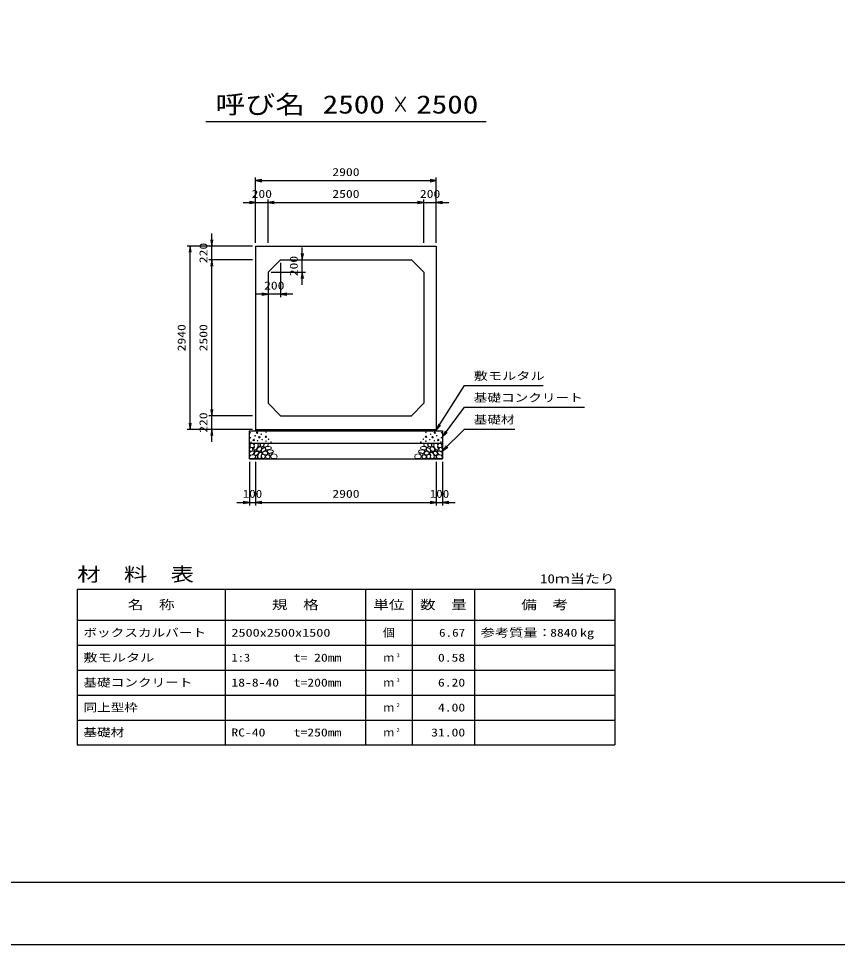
# Model space of a CAD drawing. Units: millimetres at full size. Extents: x 0 to 42050, y 0 to 29700.
# Drawn here: x 15772 to 28911, y 0 to 14850 of the extents above; entities that cross this region are included whole.
import ezdxf
from ezdxf.enums import TextEntityAlignment as Align

# ---------------------------------------------------------------- set-up
doc = ezdxf.new("R2010")
doc.units = ezdxf.units.MM
for name, color, linetype, lineweight in [('D-DCR-HCHn', 4, 'Continuous', 9), ('D-MTR-FRAM', 7, 'Continuous', 25), ('D-MTR-LINE', 7, 'Continuous', 25), ('D-STR-DIM', 7, 'Continuous', 25), ('D-STR-STRn', 1, 'Continuous', 25), ('D-STR-TXT', 7, 'Continuous', 25), ('D-TTL', 2, 'Continuous', 25), ('D-TTL-TXT', 7, 'Continuous', 25)]:
    doc.layers.add(name, color=color, linetype=linetype, lineweight=lineweight)
doc.layers.add('D-MTR', color=7, linetype='Continuous')
doc.layers.add('D-MTR-TXT', color=7, linetype='Continuous')
doc.styles.add('ＭＳ ゴシック', font='')
doc.styles.get('ＭＳ ゴシック').set_extended_font_data('MS Gothic')

# ---------------------------------------------------------------- blocks, each defined once
blk = doc.blocks.new('open_arrow')
at = {"color": 0, "linetype": 'Continuous', "lineweight": -2}
blk.add_lwpolyline([(7.5, 1.25), (0, 0), (7.5, -1.25)], dxfattribs=at)

msp = doc.modelspace()

# ---------------------------------------------------------------- linework, layer by layer
at = {"layer": 'D-DCR-HCHn'}
for points in [[(19538.998, 8029.493), (19512.994, 8035.271), (19489.879, 8023.714), (19486.99, 7997.71), (19492.769, 7977.485), (19521.662, 7968.817), (19541.887, 7968.817), (19550.555, 7983.263), (19550.555, 8015.046)], [(19562.112, 8032.382), (19553.444, 8006.378), (19556.334, 7977.485), (19536.109, 7945.702), (19562.112, 7931.256), (19591.006, 7945.702), (19608.342, 7968.817), (19614.12, 8006.378), (19608.342, 8026.603), (19591.006, 8035.271)], [(19617.01, 8026.603), (19617.01, 7991.931), (19631.456, 7983.263), (19645.903, 7991.931), (19648.792, 8012.157), (19645.903, 8029.493), (19625.678, 8035.271)], [(19665.601, 7978.845), (19653.999, 7986.941), (19652.006, 8014.16), (19661.557, 8035.616), (19685.582, 8038.128), (19705.263, 8032.156), (19706.848, 8020.53), (19704.014, 7996.921), (19688.752, 7987.586)], [(19731.239, 7971.998), (19741.02, 7983.092), (19758.359, 7989.342), (19772.287, 7998.717), (19776.55, 8013.49), (19770.013, 8027.695), (19756.369, 8036.218), (19740.845, 8037.886), (19725.522, 8035.424), (19715.719, 8026.98), (19708.918, 8009.457), (19707.379, 7992.722), (19711.1, 7982.871), (19713.729, 7973.23), (19722.948, 7969.842)], [(22318.761, 7971.998), (22308.98, 7983.092), (22291.641, 7989.342), (22277.713, 7998.717), (22273.45, 8013.49), (22279.987, 8027.695), (22293.631, 8036.218), (22309.155, 8037.886), (22324.478, 8035.424), (22334.281, 8026.98), (22341.082, 8009.457), (22342.621, 7992.722), (22338.9, 7982.871), (22336.271, 7973.23), (22327.052, 7969.842)], [(22384.399, 7978.845), (22396.001, 7986.941), (22397.994, 8014.16), (22388.443, 8035.616), (22364.418, 8038.128), (22344.737, 8032.156), (22343.152, 8020.53), (22345.986, 7996.921), (22361.248, 7987.586)], [(22432.99, 8026.603), (22432.99, 7991.931), (22418.544, 7983.263), (22404.097, 7991.931), (22401.208, 8012.157), (22404.097, 8029.493), (22424.322, 8035.271)], [(22487.888, 8032.382), (22496.556, 8006.378), (22493.666, 7977.485), (22513.891, 7945.702), (22487.888, 7931.256), (22458.994, 7945.702), (22441.658, 7968.817), (22435.88, 8006.378), (22441.658, 8026.603), (22458.994, 8035.271)], [(22511.002, 8029.493), (22537.006, 8035.271), (22560.121, 8023.714), (22563.01, 7997.71), (22557.231, 7977.485), (22528.338, 7968.817), (22508.113, 7968.817), (22499.445, 7983.263), (22499.445, 8015.046)], [(19484.101, 7957.26), (19475.433, 7931.256), (19486.99, 7913.92), (19515.883, 7911.03), (19535.61, 7919.499), (19527.441, 7939.924), (19533.219, 7951.481), (19521.662, 7963.038), (19504.326, 7968.817)], [(19538.944, 7861.261), (19560.346, 7893.365), (19557.671, 7901.39), (19528.243, 7909.416), (19501.49, 7906.741), (19482.763, 7890.689), (19480.087, 7871.962), (19482.763, 7853.235), (19504.165, 7847.884)], [(19567.891, 7931.256), (19553.444, 7919.698), (19559.223, 7911.03), (19579.448, 7911.03), (19588.116, 7913.92), (19593.895, 7925.477), (19585.227, 7934.145)], [(19613.852, 7861.261), (19627.229, 7893.365), (19616.527, 7906.741), (19584.424, 7906.741), (19571.047, 7901.39), (19557.671, 7882.663), (19557.671, 7866.612), (19571.047, 7845.209), (19587.099, 7842.534)], [(19611.231, 7963.038), (19596.784, 7928.366), (19608.342, 7913.92), (19643.013, 7913.92), (19657.46, 7919.698), (19671.907, 7939.924), (19671.907, 7957.26), (19657.46, 7980.374), (19640.124, 7983.263)], [(19659.332, 7797.054), (19667.358, 7821.131), (19664.683, 7847.884), (19683.41, 7877.313), (19659.332, 7890.689), (19632.579, 7877.313), (19616.527, 7855.91), (19611.177, 7821.131), (19616.527, 7802.404), (19632.579, 7794.378)], [(19653.982, 7890.689), (19667.358, 7901.39), (19662.007, 7909.416), (19643.28, 7909.416), (19635.254, 7906.741), (19629.904, 7896.04), (19637.93, 7888.014)], [(19681.681, 7954.73), (19693.297, 7960.817), (19704.296, 7966.161), (19710.86, 7979.065), (19705.554, 7987.961), (19695.968, 7990.014), (19680.137, 7981.115), (19668.42, 7972.605), (19669.515, 7964.944), (19673.895, 7957.527)], [(19683.109, 7893.224), (19670.35, 7897.579), (19669.086, 7925.688), (19679.964, 7950.928), (19710.015, 7965.156), (19732.452, 7959.405), (19733.795, 7928.924), (19723.477, 7916.886), (19695.401, 7901.311)], [(19743.981, 7850.925), (19708.607, 7857.521), (19693.56, 7869.658), (19688.808, 7888.655), (19703.492, 7903.022), (19732.102, 7911.082), (19753.749, 7898.154), (19767.74, 7880.74), (19763.78, 7863.062)], [(19762.239, 7913.692), (19762.239, 7924.551), (19755.72, 7929.466), (19744.97, 7930.609), (19736.278, 7927.18), (19733.19, 7916.664), (19740.738, 7908.891), (19750.802, 7904.319), (19760.409, 7908.319)], [(19752.727, 7932.135), (19742.952, 7935.066), (19738.675, 7940.928), (19735.905, 7956.938), (19739.816, 7978.619), (19765.776, 7988.926), (19795.648, 7988.926), (19823.03, 7973.998), (19827.653, 7958.004), (19823.385, 7946.63), (19810.583, 7941.299), (19789.247, 7937.745), (19762.931, 7932.013)], [(19788.634, 7875.297), (19780.545, 7879.592), (19769.424, 7887.928), (19764.874, 7896.518), (19764.874, 7915.212), (19778.523, 7930.37), (19808.349, 7934.159), (19840.449, 7930.117), (19856.12, 7918.585), (19860.164, 7900.462), (19847.761, 7889.388), (19837.436, 7885.361), (19820.312, 7883.128), (19804.987, 7880.305)], [(19809.876, 7837.808), (19797.748, 7843.743), (19791.39, 7850.697), (19792.71, 7867.843), (19802.307, 7876.236), (19822.7, 7881.151), (19839.015, 7881.271), (19844.293, 7869.761), (19832.814, 7859.51), (19822.239, 7850.35), (19818.573, 7841.331)], [(22261.366, 7875.297), (22269.455, 7879.592), (22280.576, 7887.928), (22285.126, 7896.518), (22285.126, 7915.212), (22271.477, 7930.37), (22241.651, 7934.159), (22209.551, 7930.117), (22193.88, 7918.585), (22189.836, 7900.462), (22202.239, 7889.388), (22212.564, 7885.361), (22229.688, 7883.128), (22245.013, 7880.305)], [(22240.124, 7837.808), (22252.252, 7843.743), (22258.61, 7850.697), (22257.29, 7867.843), (22247.693, 7876.236), (22227.3, 7881.151), (22210.985, 7881.271), (22205.707, 7869.761), (22217.186, 7859.51), (22227.761, 7850.35), (22231.427, 7841.331)], [(22297.273, 7932.135), (22307.048, 7935.066), (22311.325, 7940.928), (22314.095, 7956.938), (22310.184, 7978.619), (22284.224, 7988.926), (22254.352, 7988.926), (22226.97, 7973.998), (22222.347, 7958.004), (22226.615, 7946.63), (22239.417, 7941.299), (22260.753, 7937.745), (22287.069, 7932.013)], [(22306.019, 7850.925), (22341.393, 7857.521), (22356.44, 7869.658), (22361.192, 7888.655), (22346.508, 7903.022), (22317.898, 7911.082), (22296.251, 7898.154), (22282.26, 7880.74), (22286.22, 7863.062)], [(22287.761, 7913.692), (22287.761, 7924.551), (22294.28, 7929.466), (22305.03, 7930.609), (22313.722, 7927.18), (22316.81, 7916.664), (22309.262, 7908.891), (22299.198, 7904.319), (22289.591, 7908.319)], [(22366.891, 7893.224), (22379.65, 7897.579), (22380.914, 7925.688), (22370.036, 7950.928), (22339.985, 7965.156), (22317.548, 7959.405), (22316.205, 7928.924), (22326.523, 7916.886), (22354.599, 7901.311)], [(22368.319, 7954.73), (22356.703, 7960.817), (22345.704, 7966.161), (22339.14, 7979.065), (22344.446, 7987.961), (22354.032, 7990.014), (22369.863, 7981.115), (22381.58, 7972.605), (22380.485, 7964.944), (22376.105, 7957.527)], [(22390.668, 7797.054), (22382.642, 7821.131), (22385.317, 7847.884), (22366.59, 7877.313), (22390.668, 7890.689), (22417.421, 7877.313), (22433.473, 7855.91), (22438.823, 7821.131), (22433.473, 7802.404), (22417.421, 7794.378)], [(22438.769, 7963.038), (22453.216, 7928.366), (22441.658, 7913.92), (22406.987, 7913.92), (22392.54, 7919.698), (22378.093, 7939.924), (22378.093, 7957.26), (22392.54, 7980.374), (22409.876, 7983.263)], [(22396.018, 7890.689), (22382.642, 7901.39), (22387.993, 7909.416), (22406.72, 7909.416), (22414.746, 7906.741), (22420.096, 7896.04), (22412.07, 7888.014)], [(22436.148, 7861.261), (22422.771, 7893.365), (22433.473, 7906.741), (22465.576, 7906.741), (22478.953, 7901.39), (22492.329, 7882.663), (22492.329, 7866.612), (22478.953, 7845.209), (22462.901, 7842.534)], [(22482.109, 7931.256), (22496.556, 7919.698), (22490.777, 7911.03), (22470.552, 7911.03), (22461.884, 7913.92), (22456.105, 7925.477), (22464.773, 7934.145)], [(22511.056, 7861.261), (22489.654, 7893.365), (22492.329, 7901.39), (22521.757, 7909.416), (22548.51, 7906.741), (22567.237, 7890.689), (22569.913, 7871.962), (22567.237, 7853.235), (22545.835, 7847.884)], [(22565.899, 7957.26), (22574.567, 7931.256), (22563.01, 7913.92), (22534.117, 7911.03), (22514.39, 7919.499), (22522.559, 7939.924), (22516.781, 7951.481), (22528.338, 7963.038), (22545.674, 7968.817)], [(19549.645, 7794.378), (19568.372, 7802.404), (19573.723, 7829.157), (19563.021, 7847.884), (19544.294, 7853.235), (19520.217, 7850.56), (19493.464, 7839.859), (19480.087, 7823.807), (19480.087, 7805.08), (19488.113, 7794.378), (19520.217, 7797.054)], [(19608.502, 7802.404), (19608.502, 7834.508), (19595.125, 7842.534), (19581.749, 7834.508), (19579.073, 7815.781), (19581.749, 7799.729), (19600.476, 7794.378)], [(19680.735, 7799.729), (19704.812, 7794.378), (19726.215, 7805.08), (19728.89, 7829.157), (19723.539, 7847.884), (19696.786, 7855.91), (19678.059, 7855.91), (19670.033, 7842.534), (19670.033, 7813.106)], [(19739.869, 7836.931), (19758.084, 7852.234), (19784.219, 7851.97), (19802.17, 7836.931), (19804.81, 7809.227), (19792.666, 7793.924), (19758.876, 7791.549), (19742.509, 7801.311), (19735.645, 7823.738)], [(19853.293, 7792.112), (19836.233, 7796.916), (19824.939, 7804.601), (19819.893, 7819.011), (19817.01, 7832.7), (19828.544, 7853.594), (19851.131, 7867.524), (19885.492, 7862), (19912.645, 7851.913), (19919.133, 7821.652), (19913.366, 7799.317), (19886.934, 7792.593)], [(22196.707, 7792.112), (22213.767, 7796.916), (22225.061, 7804.601), (22230.107, 7819.011), (22232.99, 7832.7), (22221.456, 7853.594), (22198.869, 7867.524), (22164.508, 7862), (22137.355, 7851.913), (22130.867, 7821.652), (22136.634, 7799.317), (22163.066, 7792.593)], [(22310.131, 7836.931), (22291.916, 7852.234), (22265.781, 7851.97), (22247.83, 7836.931), (22245.19, 7809.227), (22257.334, 7793.924), (22291.124, 7791.549), (22307.491, 7801.311), (22314.355, 7823.738)], [(22369.265, 7799.729), (22345.188, 7794.378), (22323.785, 7805.08), (22321.11, 7829.157), (22326.461, 7847.884), (22353.214, 7855.91), (22371.941, 7855.91), (22379.967, 7842.534), (22379.967, 7813.106)], [(22441.498, 7802.404), (22441.498, 7834.508), (22454.875, 7842.534), (22468.251, 7834.508), (22470.927, 7815.781), (22468.251, 7799.729), (22449.524, 7794.378)], [(22500.355, 7794.378), (22481.628, 7802.404), (22476.277, 7829.157), (22486.979, 7847.884), (22505.706, 7853.235), (22529.783, 7850.56), (22556.536, 7839.859), (22569.913, 7823.807), (22569.913, 7805.08), (22561.887, 7794.378), (22529.783, 7797.054)]]:
    msp.add_lwpolyline(points, close=True, dxfattribs=at)
for centre, radius in [((19491.091, 8206.145), 4.5), ((19600.004, 8206.145), 11.25), ((19666.563, 8182.459), 4.5), ((19742.197, 8215.221), 4.5), ((22307.803, 8215.221), 4.5), ((22383.437, 8182.459), 4.5), ((22449.996, 8206.145), 11.25), ((22558.909, 8206.145), 4.5), ((19492.803, 8125.879), 4.5), ((19501.905, 8057.286), 4.5), ((19544.855, 8090.444), 11.25), ((19568.437, 8158.641), 4.5), ((19606.552, 8078.646), 4.5), ((19634.996, 8134.955), 11.25), ((19680.06, 8095.807), 4.5), ((19740.741, 8143.204), 11.25), ((19741.763, 8071.675), 4.5), ((19783.942, 8103.293), 4.5), ((19823.193, 8057.037), 4.5), ((22226.807, 8057.037), 4.5), ((22266.058, 8103.293), 4.5), ((22309.259, 8143.204), 11.25), ((22308.237, 8071.675), 4.5), ((22369.94, 8095.807), 4.5), ((22415.004, 8134.955), 11.25), ((22443.448, 8078.646), 4.5), ((22481.563, 8158.641), 4.5), ((22505.145, 8090.444), 11.25), ((22548.095, 8057.286), 4.5), ((22557.197, 8125.879), 4.5)]:
    msp.add_circle(centre, radius, dxfattribs=at)
at = {"layer": 'D-MTR-FRAM'}
for p, q in [((16712.5, 5700), (25337.5, 5700)), ((16712.5, 5700), (16712.5, 3200)), ((25337.5, 5700), (25337.5, 3200)), ((16712.5, 3200), (25337.5, 3200))]:
    msp.add_line(p, q, dxfattribs=at)
at = {"layer": 'D-MTR-LINE'}
for p, q in [((19087.5, 5700), (19087.5, 3200)), ((21337.5, 5700), (21337.5, 3200)), ((22087.5, 5700), (22087.5, 3200)), ((23087.5, 5700), (23087.5, 3200)), ((16712.5, 5200), (25337.5, 5200)), ((16712.5, 4800), (25337.5, 4800)), ((16712.5, 4400), (25337.5, 4400)), ((16712.5, 4000), (25337.5, 4000)), ((16712.5, 3600), (25337.5, 3600))]:
    msp.add_line(p, q, dxfattribs=at)
at = {"layer": 'D-STR-DIM'}
for p, q in [((19575, 11250), (19575, 12300)), ((19575, 12250), (22475, 12250)), ((22475, 11250), (22475, 12300)), ((19375, 11900), (19975, 11900)), ((19575, 11250), (19575, 11950)), ((19775, 11250), (19775, 11950)), ((19775, 11250), (19775, 11950)), ((19775, 11900), (22275, 11900)), ((22075, 11900), (22675, 11900)), ((22275, 11250), (22275, 11950)), ((22275, 11250), (22275, 11950)), ((22475, 11250), (22475, 11950)), ((18875, 10780), (18875, 11400)), ((19525, 11200), (18475, 11200)), ((18525, 8260), (18525, 11200)), ((19525, 11200), (18825, 11200)), ((20325, 10580), (20325, 11180)), ((19525, 10980), (18825, 10980)), ((19525, 10980), (18825, 10980)), ((18875, 8480), (18875, 10980)), ((19975, 10930), (19975, 10380)), ((20025, 10980), (20375, 10980)), ((19775, 10730), (19775, 10380)), ((19825, 10780), (20375, 10780)), ((20175, 10430), (19575, 10430)), ((18875, 8060), (18875, 8680)), ((19525, 8480), (18825, 8480)), ((19525, 8480), (18825, 8480)), ((19525, 8260), (18475, 8260)), ((19525, 8260), (18825, 8260)), ((19475, 7740), (19475, 7040)), ((19575, 7740), (19575, 7040)), ((19575, 7740), (19575, 7040)), ((22475, 7740), (22475, 7040)), ((22475, 7740), (22475, 7040)), ((22575, 7740), (22575, 7040)), ((19275, 7090), (19775, 7090)), ((19575, 7090), (22475, 7090)), ((22275, 7090), (22775, 7090))]:
    msp.add_line(p, q, dxfattribs=at)
at = {"layer": 'D-STR-STRn'}
for p, q in [((19575, 11200), (22475, 11200)), ((19575, 11200), (19575, 8260)), ((22475, 11200), (22475, 8260)), ((19975, 10980), (19775, 10780)), ((19975, 10980), (22075, 10980)), ((22275, 10780), (22075, 10980)), ((19775, 10780), (19775, 8680)), ((22275, 10780), (22275, 8680)), ((19775, 8680), (19975, 8480)), ((22075, 8480), (22275, 8680)), ((19975, 8480), (22075, 8480)), ((19475, 7790), (19475, 8240)), ((19475, 8240), (22575, 8240)), ((19575, 8260), (19575, 8240)), ((19575, 8260), (22475, 8260)), ((22475, 8260), (22475, 8240)), ((22575, 8240), (22575, 7790)), ((19475, 8040), (22575, 8040)), ((19475, 7790), (22575, 7790))]:
    msp.add_line(p, q, dxfattribs=at)
at = {"layer": 'D-STR-TXT'}
for points in [[(22475, 8250), (22925, 8965), (23025, 8965), (24191.624, 8965)], [(22575, 8140), (22925, 8615), (23025, 8615), (24850.761, 8615)], [(22575, 7915), (22925, 8265), (23025, 8265), (23732.36, 8265)]]:
    msp.add_lwpolyline(points, dxfattribs=at)
at = {"layer": 'D-TTL'}
for points in [[(0, 0), (42050, 0), (42050, 29700), (0, 29700)], [(1000, 1000), (41050, 1000), (41050, 28700), (1000, 28700)]]:
    msp.add_lwpolyline(points, close=True, dxfattribs=at)
at = {"layer": 'D-TTL-TXT'}
msp.add_line((18775, 13200), (23275, 13200), dxfattribs=at)

# ---------------------------------------------------------------- block references
at = {"layer": 'D-STR-DIM', "xscale": 13.3, "yscale": 13.3}
for p in [(19575, 12250), (19775, 11900), (19775, 11900), (22475, 11900), (19975, 10430), (19575, 7090), (19575, 7090), (22575, 7090)]:
    msp.add_blockref('open_arrow', p, dxfattribs=at)
for p, rotation in [((22475, 12250), 180), ((19575, 11900), 180), ((22275, 11900), 180), ((22275, 11900), 180), ((18875, 11200), 90), ((18525, 11200), 270), ((20325, 10980), 90), ((18875, 10980), 270), ((18875, 10980), 270), ((20325, 10780), 270), ((19775, 10430), 180), ((18875, 8480), 90), ((18875, 8480), 90), ((18525, 8260), 90), ((18875, 8260), 270), ((19475, 7090), 180), ((22475, 7090), 180), ((22475, 7090), 180)]:
    msp.add_blockref('open_arrow', p, dxfattribs=dict(at, rotation=rotation))
at = {"layer": 'D-STR-TXT', "xscale": 13.3, "yscale": 13.3}
for p, rotation in [((22475, 8250), 57.8), ((22575, 8140), 53.6), ((22575, 7915), 45)]:
    msp.add_blockref('open_arrow', p, dxfattribs=dict(at, rotation=rotation))

# ---------------------------------------------------------------- texts
at = {"layer": 'D-MTR', "style": 'ＭＳ ゴシック', "width": 1.25}
msp.add_text('材\u3000料\u3000表', height=219.9, dxfattribs=at).set_placement((16712.5, 5760), align=Align.BOTTOM_LEFT)
at = {"layer": 'D-MTR', "style": 'ＭＳ ゴシック', "width": 1.2}
msp.add_text('10ｍ当たり', height=146.6, dxfattribs=at).set_placement((25337.5, 5748.333), align=Align.BOTTOM_RIGHT)
at = {"layer": 'D-MTR-TXT', "style": 'ＭＳ ゴシック'}
for s, height, width, p in [('名\u3000称', 146.6, 1.25, (17900, 5450)), ('規\u3000格', 146.6, 1.25, (20212.5, 5450)), ('単位', 146.6, 1.25, (21712.5, 5450)), ('数\u3000量', 146.6, 1.25, (22587.5, 5450)), ('備\u3000考', 146.6, 1.25, (24212.5, 5450)), ('個', 128.3, 1.1, (21712.5, 5000))]:
    msp.add_text(s, height=height, dxfattribs=dict(at, width=width)).set_placement(p, align=Align.MIDDLE_CENTER)
for s, width, p in [('ボックスカルバート', 1.25, (16812.5, 5000)), ('2500x2500x1500', 1.3, (19187.5, 5000)), ('参考質量：    kg', 1.3, (23187.5, 5000)), ('敷モルタル', 1.3, (16812.5, 4600)), ('1:3', 1.15, (19187.5, 4600)), ('t= 20mm', 1.25, (20187.5, 4600)), ('基礎コンクリート', 1.25, (16812.5, 4200)), ('18-8-40', 1.25, (19187.5, 4200)), ('t=200mm', 1.25, (20187.5, 4200)), ('同上型枠', 1.25, (16812.5, 3800)), ('基礎材', 1.25, (16812.5, 3400)), ('RC-40', 1.25, (19187.5, 3400)), ('t=250mm', 1.25, (20187.5, 3400))]:
    msp.add_text(s, height=128.3, dxfattribs=dict(at, width=width)).set_placement(p, align=Align.MIDDLE_LEFT)
for s, width, p in [('6.67', 1.2, (22937.5, 5000)), ('8840', 1.25, (24737.5, 5000)), ('0.58', 1.25, (22937.5, 4600)), ('6.20', 1.25, (22937.5, 4200)), ('4.00', 1.25, (22937.5, 3800)), ('31.00', 1.25, (22937.5, 3400))]:
    msp.add_text(s, height=128.3, dxfattribs=dict(at, width=width)).set_placement(p, align=Align.MIDDLE_RIGHT)
for p in [(21712.5, 4600), (21712.5, 4200), (21712.5, 3800), (21712.5, 3400)]:
    msp.add_text('ｍ', height=128.3, dxfattribs=at).set_placement(p, align=Align.MIDDLE_CENTER)
at = {"layer": 'D-MTR-TXT', "style": 'ＭＳ ゴシック', "width": 1.15}
for s, p in [('3', (21837.5, 4588.333)), ('3', (21837.5, 4188.333)), ('2', (21837.5, 3788.333)), ('2', (21837.5, 3388.333))]:
    msp.add_text(s, height=64.15, dxfattribs=at).set_placement(p, align=Align.BOTTOM_LEFT)
at = {"layer": 'D-STR-DIM', "style": 'ＭＳ ゴシック'}
for s, width, p in [('2900', 1.25, (21025, 12387.5)), ('200', 1.25, (19675, 12037.5)), ('2500', 1.25, (21025, 12037.5)), ('200', 1.25, (22375, 12037.5)), ('200', 1.25, (19875, 10567.5)), ('100', 1.2, (19525, 7227.5)), ('2900', 1.25, (21025, 7227.5)), ('100', 1.2, (22525, 7227.5))]:
    msp.add_text(s, height=128.3, dxfattribs=dict(at, width=width)).set_placement(p, align=Align.MIDDLE_CENTER)
at = {"layer": 'D-STR-DIM', "style": 'ＭＳ ゴシック', "width": 1.25}
for s, p in [('220', (18737.5, 11090)), ('200', (20187.5, 10880)), ('2940', (18387.5, 9730)), ('2500', (18737.5, 9730)), ('220', (18737.5, 8370))]:
    msp.add_text(s, height=128.3, rotation=90, dxfattribs=at).set_placement(p, align=Align.MIDDLE_CENTER)
at = {"layer": 'D-STR-TXT', "style": 'ＭＳ ゴシック'}
for s, width, p in [('敷モルタル', 1.3, (23075, 9015)), ('基礎コンクリート', 1.25, (23075, 8665)), ('基礎材', 1.25, (23075, 8315))]:
    msp.add_text(s, height=128.3, dxfattribs=dict(at, width=width)).set_placement(p, align=Align.BOTTOM_LEFT)
at = {"layer": 'D-TTL-TXT', "style": 'ＭＳ ゴシック'}
for s, width, p in [('呼び名', 1.2, (19650, 13237.5)), ('2500', 1.25, (21150, 13237.5)), ('×', 0.7, (21900, 13237.5)), ('2500', 1.25, (22650, 13237.5))]:
    msp.add_text(s, height=293.3, dxfattribs=dict(at, width=width)).set_placement(p, align=Align.BOTTOM_CENTER)

doc.saveas('drawing.dxf')
